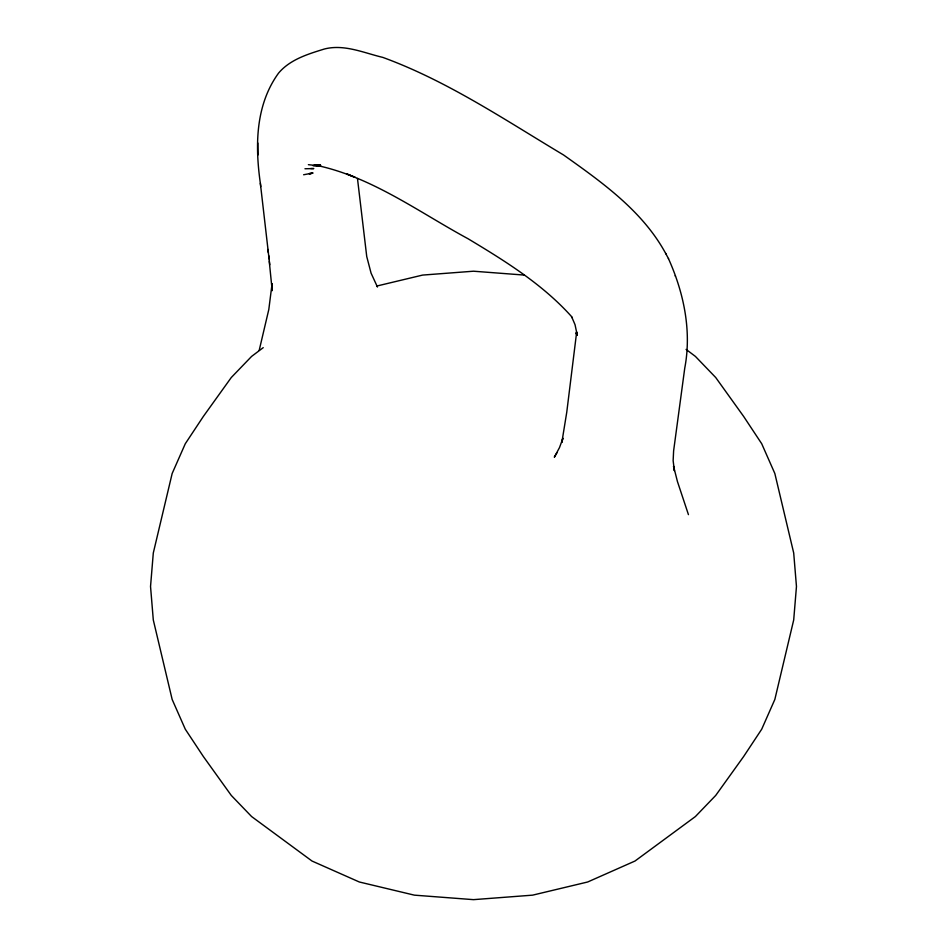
<?xml version="1.0" encoding="UTF-8"?>
<svg xmlns="http://www.w3.org/2000/svg" width="947" height="947" viewBox="0 0 947 947"><rect width="100%" height="100%" fill="white"/><g stroke="black" fill="none" stroke-linecap="round" stroke-linejoin="round"><path stroke-width="1.42" d="M268.368 252.742L260.354 183.268C255.015 145.802 255.37 105.093 278.548 73.132C289.995 59.507 307.976 54.062 324.371 49.019C344.104 43.893 363.814 52.878 382.813 57.4C447.339 80.957 504.881 119.902 563.524 154.953C602.114 182.345 642.966 211.264 665.895 253.843M576.605 332.527L566.756 412.241L561.855 442.391L562.932 438.236L559.511 447.552L554.326 457.212L557.002 452.678M576.759 332.042L576.261 334.054L576.368 332.231L577.291 335.368L575.03 324.679L571.597 316.629C542.655 284.289 504.976 260.934 468.043 238.739C418.645 211.998 371.484 176.698 315.469 165.133L320.086 165.595L317.138 165.559M259.218 350.248L268.806 309.503L272.085 283.627L272.191 290.67L268.676 255.477M571.597 316.629L571.81 317.588M263.23 347.656L251.606 356.403L231.281 377.522L203.333 416.467L185.281 443.752L172.165 473.488L153.296 553.001L150.537 586.477L153.296 619.954L172.165 699.466L185.281 729.19L203.333 756.487L231.281 795.433L251.606 816.551L312.013 861.036L359.315 881.988L414.395 895.152L473.5 899.65L532.605 895.152L587.685 881.988L634.987 861.036L695.394 816.551L715.719 795.433L743.667 756.487L761.719 729.19L774.835 699.466L793.704 619.942L796.463 586.477L793.704 553.001L774.835 473.488L761.719 443.752L743.667 416.467L715.719 377.522L695.394 356.403L686.09 349.407M309.444 174.26L312.794 173.029L309.456 173.479M376.634 286.077L422.611 275.08L473.5 271.209L524.389 275.08M303.62 174.757L312.794 173.029M315.079 165.465L320.749 165.358L316.476 165.559L319.281 165.299M316.476 165.559L320.335 165.216L313.078 165.725M318.997 165.263L313.646 165.453L320.335 165.216M304.958 168.755L313.788 168.578L310.734 168.53M308.379 164.671L316.322 165.547M668.404 258.495C683.805 292.682 691.843 330.823 684.752 368.134L673.613 450.89L673.139 460.704L674.394 470.777L673.53 466.137L677.436 481.526L688.445 514.635M665.611 253.311L668.546 258.756M377.462 287.036L371.082 273.174L366.738 256.542L357.469 178.474M675.235 275.707L675.448 276.335M260.354 183.268L260.745 186.559M269.398 261.467L269.777 264.758M267.977 249.452L269.066 258.768M257.833 143.009L257.963 154.977M354.853 177.231L347.064 174.035L354.853 177.231"/></g></svg>
